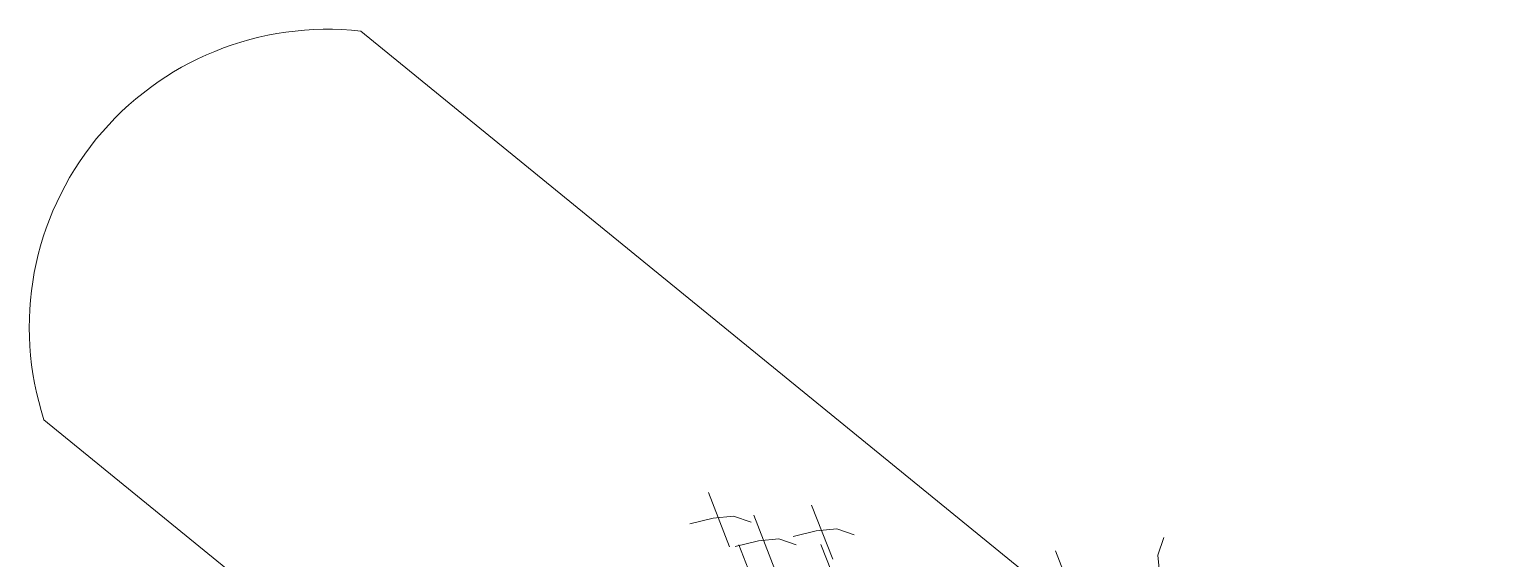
# Model space of a CAD drawing. Header units: millimetres. Extents: x 474016 to 477875, y 2288607 to 2292200.
# Drawn here: x 474472.1 to 474483.81, y 2289503.46 to 2289507.69 of the extents above; entities that cross this region are included whole.
import ezdxf

# ---------------------------------------------------------------- set-up
doc = ezdxf.new("R2010")
doc.units = ezdxf.units.MM
doc.header["$LTSCALE"] = 50
doc.layers.add('EXT', color=3, linetype='Continuous', lineweight=5)
doc.layers.add('JARDINES', color=98, linetype='Continuous', lineweight=13)

# ---------------------------------------------------------------- blocks, each defined once
blk = doc.blocks.new('Plarbol-031')
for points in [[(-0.158175, 2.3142), (-0.240125, 2.388525), (-0.301075, 2.461575), (-0.3233, 2.5448)], [(-0.705725, 2.211275), (-0.4834, 2.0582)], [(-1.761525, 1.7539), (-1.539175, 1.6008)], [(-1.75135, 1.585575), (-1.677025, 1.6675), (-1.603975, 1.7285), (-1.52075, 1.750725)], [(-1.6243, 1.62685), (-1.401975, 1.47375)], [(-2.19095, 1.5341), (-1.9686, 1.381025)], [(-2.180775, 1.365775), (-2.10645, 1.447725), (-2.0334, 1.5087), (-1.950175, 1.530925)], [(-1.9578, 1.5646), (-1.735475, 1.4115)], [(-1.94765, 1.39625), (-1.873325, 1.4782), (-1.800275, 1.5392), (-1.71705, 1.561425)], [(-1.93875, 1.41215), (-1.7164, 1.25905)]]:
    blk.add_lwpolyline(points)

msp = doc.modelspace()

# ---------------------------------------------------------------- linework, layer by layer
at = {"layer": 'JARDINES'}
msp.add_lwpolyline([(474555.459, 2289441.864, -0.465209), (474552.932, 2289438.763), (474472.217, 2289504.571, -0.545888), (474474.745, 2289507.672)], format="xyb", close=True, dxfattribs=at)

# ---------------------------------------------------------------- block references
at = {"layer": 'EXT', "xscale": 1.71989999994179, "yscale": 1.71989999994179, "zscale": 1.71989999994179, "rotation": 325.9356466897348}
msp.add_blockref('Plarbol-031', (474479.162, 2289499.693), dxfattribs=at)

doc.saveas('drawing.dxf')
